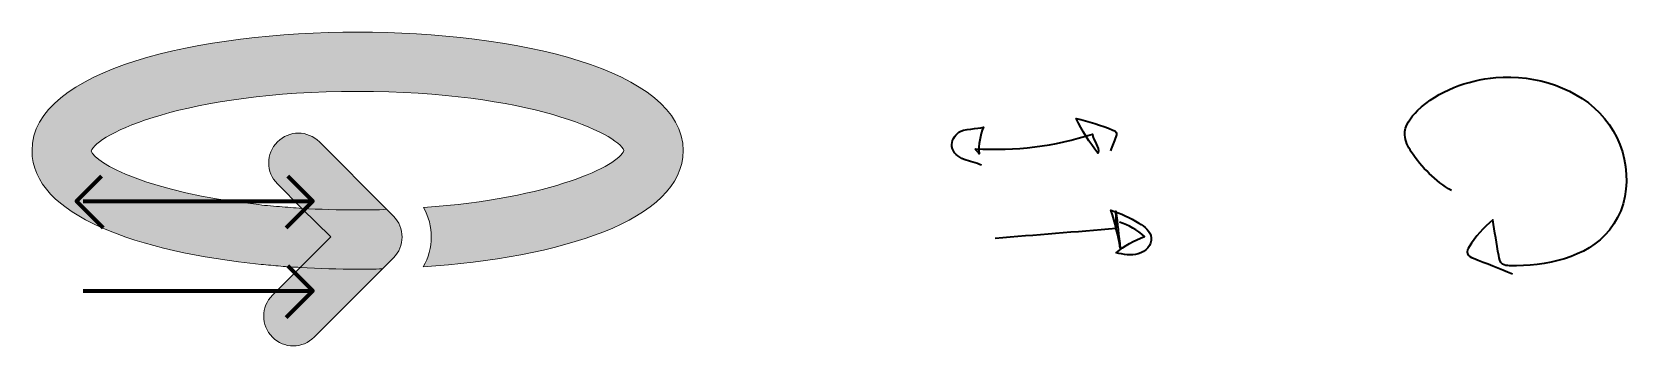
# Model space of a CAD drawing. Extents: x 3 to 164, y -32 to -1.
import ezdxf

# ---------------------------------------------------------------- set-up
doc = ezdxf.new("R2010")
doc.units = 0
doc.header["$MEASUREMENT"] = 0
doc.layers.add('Layer 1', color=7, linetype='Continuous', lineweight=0)

# ---------------------------------------------------------------- blocks, each defined once
blk = doc.blocks.new('Block_0')
at = {"layer": 'Layer 1', "true_color": 0x000000, "transparency": 33554687}
h = blk.add_hatch(color=18, dxfattribs=at)
h.dxf.hatch_style = 2
edge = h.paths.add_edge_path()
edge.add_spline(control_points=[(39.59, -23.19), (39.59, -23.19), (38.49, -24.29), (38.49, -24.29), (38.49, -24.29), (31.64, -31.11), (31.64, -31.11), (31.08, -31.7), (30.31, -32), (29.56, -32), (28.79, -32), (28.02, -31.7), (27.46, -31.11), (26.3, -29.95), (26.3, -28.08), (27.46, -26.93), (27.46, -26.93), (33.3, -21.09), (33.3, -21.09), (33.3, -21.09), (30.42, -18.24), (30.42, -18.24), (30.42, -18.24), (27.96, -15.78), (27.96, -15.78), (26.81, -14.62), (26.81, -12.75), (27.96, -11.59), (28.56, -11), (29.3, -10.7), (30.07, -10.7), (30.84, -10.7), (31.58, -11), (32.17, -11.59), (32.17, -11.59), (38.91, -18.33), (38.91, -18.33), (38.91, -18.33), (39.59, -19.01), (39.59, -19.01), (40.75, -20.17), (40.75, -22.03), (39.59, -23.19)], knot_values=[0, 0, 0, 0, 1, 1, 1, 2, 2, 2, 3, 3, 3, 4, 4, 4, 5, 5, 5, 6, 6, 6, 7, 7, 7, 8, 8, 8, 9, 9, 9, 10, 10, 10, 11, 11, 11, 12, 12, 12, 13, 13, 13, 14, 14, 14, 14], degree=3, periodic=0)
at = {"layer": 'Layer 1'}
blk.add_open_spline([(39.59, -23.19), (39.59, -23.19), (38.49, -24.29), (38.49, -24.29), (38.49, -24.29), (31.64, -31.11), (31.64, -31.11), (31.08, -31.7), (30.31, -32), (29.56, -32), (28.79, -32), (28.02, -31.7), (27.46, -31.11), (26.3, -29.95), (26.3, -28.08), (27.46, -26.93), (27.46, -26.93), (33.3, -21.09), (33.3, -21.09), (33.3, -21.09), (30.42, -18.24), (30.42, -18.24), (30.42, -18.24), (27.96, -15.78), (27.96, -15.78), (26.81, -14.62), (26.81, -12.75), (27.96, -11.59), (28.56, -11), (29.3, -10.7), (30.07, -10.7), (30.84, -10.7), (31.58, -11), (32.17, -11.59), (32.17, -11.59), (38.91, -18.33), (38.91, -18.33), (38.91, -18.33), (39.59, -19.01), (39.59, -19.01), (40.75, -20.17), (40.75, -22.03), (39.59, -23.19)], degree=3, knots=[0, 0, 0, 0, 1, 1, 1, 2, 2, 2, 3, 3, 3, 4, 4, 4, 5, 5, 5, 6, 6, 6, 7, 7, 7, 8, 8, 8, 9, 9, 9, 10, 10, 10, 11, 11, 11, 12, 12, 12, 13, 13, 13, 14, 14, 14, 14], dxfattribs=at)

msp = doc.modelspace()

# ---------------------------------------------------------------- hatches: boundary and pattern name
at = {"layer": 'Layer 1', "true_color": 0x000000, "transparency": 33554687}
h = msp.add_hatch(color=18, dxfattribs=at)
h.dxf.hatch_style = 2
edge = h.paths.add_edge_path()
edge.add_spline(control_points=[(36, -0.59), (20.28, -0.59), (3.37, -4.3), (3.37, -12.45), (3.37, -18.95), (14.05, -22.6), (26.33, -23.84), (26.98, -23.9), (27.64, -23.96), (28.29, -24.02), (28.94, -24.08), (29.59, -24.11), (30.25, -24.14), (32.14, -24.26), (34.07, -24.32), (36, -24.32), (36.83, -24.32), (37.66, -24.32), (38.49, -24.29), (38.49, -24.29), (39.59, -23.19), (39.59, -23.19), (40.75, -22.03), (40.75, -20.17), (39.59, -19.01), (39.59, -19.01), (38.91, -18.33), (38.91, -18.33), (37.96, -18.39), (37.01, -18.39), (36, -18.39), (34.04, -18.39), (32.17, -18.33), (30.42, -18.24), (29.65, -18.18), (28.91, -18.12), (28.17, -18.06), (27.37, -18), (26.57, -17.94), (25.83, -17.82), (15.15, -16.64), (9.66, -13.73), (9.31, -12.51), (9.75, -10.85), (18.65, -6.52), (36, -6.52), (53.2, -6.52), (62.07, -10.76), (62.69, -12.45), (62.19, -13.91), (55.49, -17.26), (42.61, -18.15), (43.65, -19.99), (43.65, -22.24), (42.58, -24.08), (56.11, -23.19), (68.63, -19.48), (68.63, -12.45), (68.63, -4.3), (51.72, -0.59), (36, -0.59)], knot_values=[0, 0, 0, 0, 1, 1, 1, 2, 2, 2, 3, 3, 3, 4, 4, 4, 5, 5, 5, 6, 6, 6, 7, 7, 7, 8, 8, 8, 9, 9, 9, 10, 10, 10, 11, 11, 11, 12, 12, 12, 13, 13, 13, 14, 14, 14, 15, 15, 15, 16, 16, 16, 17, 17, 17, 18, 18, 18, 19, 19, 19, 20, 20, 20, 20], degree=3, periodic=0)

# ---------------------------------------------------------------- linework, layer by layer
at = {"layer": 'Layer 1', "color": 18, "lineweight": 70, "true_color": 0x000000}
for p, q in [((8.5, -17.5), (31.41, -17.5)), ((8.5, -26.5), (31.41, -26.5))]:
    msp.add_line(p, q, dxfattribs=at)
for points in [[(30.16, -7.76)], [(10.33, -15), (7.83, -17.5), (10.5, -20.17)], [(29, -15), (31.5, -17.5), (28.83, -20.17)], [(29, -24), (31.5, -26.5), (28.83, -29.17)]]:
    msp.add_lwpolyline(points, dxfattribs=at)
at = {"layer": 'Layer 1'}
msp.add_open_spline([(36, -0.59), (20.28, -0.59), (3.37, -4.3), (3.37, -12.45), (3.37, -18.95), (14.05, -22.6), (26.33, -23.84), (26.98, -23.9), (27.64, -23.96), (28.29, -24.02), (28.94, -24.08), (29.59, -24.11), (30.25, -24.14), (32.14, -24.26), (34.07, -24.32), (36, -24.32), (36.83, -24.32), (37.66, -24.32), (38.49, -24.29), (38.49, -24.29), (39.59, -23.19), (39.59, -23.19), (40.75, -22.03), (40.75, -20.17), (39.59, -19.01), (39.59, -19.01), (38.91, -18.33), (38.91, -18.33), (37.96, -18.39), (37.01, -18.39), (36, -18.39), (34.04, -18.39), (32.17, -18.33), (30.42, -18.24), (29.65, -18.18), (28.91, -18.12), (28.17, -18.06), (27.37, -18), (26.57, -17.94), (25.83, -17.82), (15.15, -16.64), (9.66, -13.73), (9.31, -12.51), (9.75, -10.85), (18.65, -6.52), (36, -6.52), (53.2, -6.52), (62.07, -10.76), (62.69, -12.45), (62.19, -13.91), (55.49, -17.26), (42.61, -18.15), (43.65, -19.99), (43.65, -22.24), (42.58, -24.08), (56.11, -23.19), (68.63, -19.48), (68.63, -12.45), (68.63, -4.3), (51.72, -0.59), (36, -0.59)], degree=3, knots=[0, 0, 0, 0, 1, 1, 1, 2, 2, 2, 3, 3, 3, 4, 4, 4, 5, 5, 5, 6, 6, 6, 7, 7, 7, 8, 8, 8, 9, 9, 9, 10, 10, 10, 11, 11, 11, 12, 12, 12, 13, 13, 13, 14, 14, 14, 15, 15, 15, 16, 16, 16, 17, 17, 17, 18, 18, 18, 19, 19, 19, 20, 20, 20, 20], dxfattribs=at)
at = {"layer": 'Layer 1', "color": 18, "lineweight": 35, "true_color": 0x000000}
for points, knots in [([(145.64, -16.46), (144.02, -15.49), (142.63, -14.15), (141.6, -12.56), (141.28, -12.06), (140.98, -11.5), (140.95, -10.9), (140.9, -9.95), (141.54, -9.1), (142.23, -8.44), (144.32, -6.45), (147.18, -5.4), (150.06, -5.15), (154.08, -4.82), (158.38, -6.15), (160.97, -9.24), (163.57, -12.34), (164.01, -17.27), (161.46, -20.4), (159.14, -23.25), (155.11, -24.04), (151.44, -23.97), (151.2, -23.96), (150.94, -23.95), (150.75, -23.81), (150.49, -23.63), (150.41, -23.27), (150.36, -22.95), (150.16, -21.77), (149.96, -20.58), (149.77, -19.39), (148.84, -20.15), (148.03, -21.06), (147.4, -22.08), (147.28, -22.28), (147.16, -22.51), (147.22, -22.74), (147.3, -22.99), (147.57, -23.12), (147.82, -23.22), (149.13, -23.74), (150.44, -24.25), (151.74, -24.77)], [0, 0, 0, 0, 1, 1, 1, 2, 2, 2, 3, 3, 3, 4, 4, 4, 5, 5, 5, 6, 6, 6, 7, 7, 7, 8, 8, 8, 9, 9, 9, 10, 10, 10, 11, 11, 11, 12, 12, 12, 13, 13, 13, 14, 14, 14, 14]), ([(98.54, -13.92), (97.98, -13.66), (97.35, -13.57), (96.78, -13.34), (96.21, -13.1), (95.65, -12.66), (95.56, -12.05), (95.48, -11.5), (95.8, -10.96), (96.24, -10.62), (96.68, -10.27), (98.18, -10.27), (98.71, -10.1), (98.37, -10.94), (98.22, -11.86), (98.28, -12.76), (98.22, -12.53), (97.99, -12.49), (97.93, -12.26), (101.88, -12.51), (105.88, -12.01), (109.64, -10.8), (109.7, -11.47), (110.42, -12.07), (110.19, -12.71), (109.33, -11.64), (108.6, -10.47), (108.02, -9.24), (109.27, -9.52), (110.51, -9.91), (111.7, -10.39), (111.83, -10.45), (111.97, -10.51), (112.03, -10.64), (112.1, -10.78), (112.04, -10.94), (111.99, -11.08), (111.81, -11.54), (111.63, -12), (111.45, -12.46)], [0, 0, 0, 0, 1, 1, 1, 2, 2, 2, 3, 3, 3, 4, 4, 4, 5, 5, 5, 6, 6, 6, 7, 7, 7, 8, 8, 8, 9, 9, 9, 10, 10, 10, 11, 11, 11, 12, 12, 12, 13, 13, 13, 13]), ([(99.89, -21.21), (103.93, -20.88), (107.98, -20.55), (112.02, -20.23), (112.02, -19.66), (112.01, -19.09), (112, -18.52), (112.15, -19.75), (112.29, -20.98), (112.43, -22.21), (112.22, -20.93), (111.9, -19.66), (111.5, -18.43), (112.48, -18.73), (113.42, -19.16), (114.3, -19.7), (114.87, -20.04), (115.46, -20.52), (115.53, -21.18), (115.61, -21.93), (114.96, -22.59), (114.23, -22.79), (113.51, -22.99), (112.75, -22.84), (112.01, -22.69), (112.86, -21.99), (113.82, -21.44), (114.85, -21.06), (114.15, -20.4), (113.29, -19.91), (112.37, -19.63)], [0, 0, 0, 0, 1, 1, 1, 2, 2, 2, 3, 3, 3, 4, 4, 4, 5, 5, 5, 6, 6, 6, 7, 7, 7, 8, 8, 8, 9, 9, 9, 10, 10, 10, 10])]:
    msp.add_open_spline(points, degree=3, knots=knots, dxfattribs=at)

# ---------------------------------------------------------------- block references
at = {"layer": 'Layer 1'}
msp.add_blockref('Block_0', (0, 0), dxfattribs=at)

doc.saveas('drawing.dxf')
